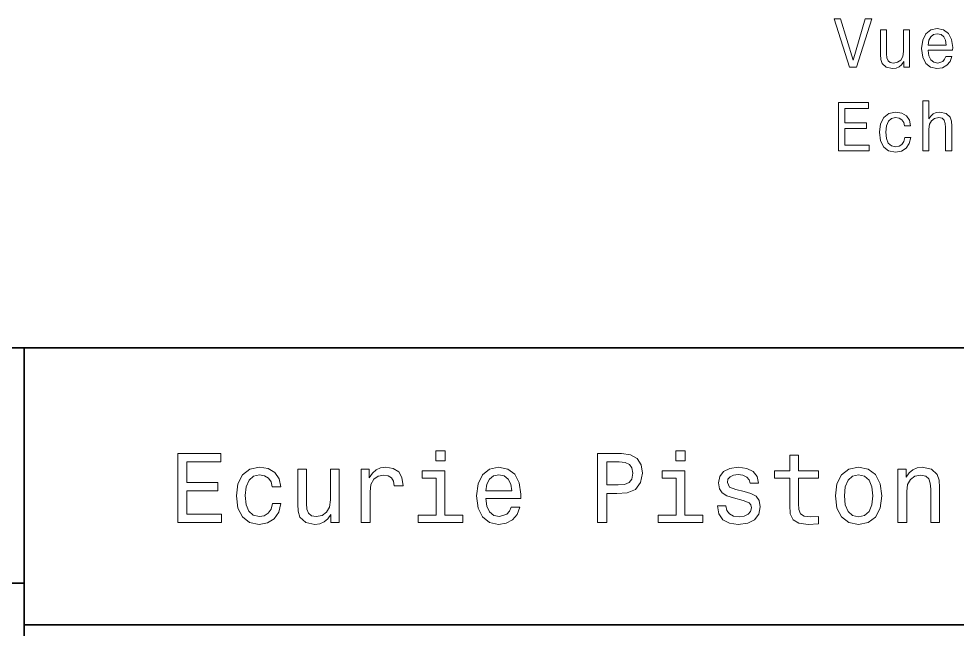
# Model space of a CAD drawing. Extents: x 0 to 297, y 0 to 210.
# Drawn here: x 161.6 to 229.5, y 49.7 to 93.8 of the extents above; entities that cross this region are included whole.
import ezdxf

# ---------------------------------------------------------------- set-up
doc = ezdxf.new("R2010")
doc.units = 0

msp = doc.modelspace()

# ---------------------------------------------------------------- linework, layer by layer
at = {"color": 7, "lineweight": 35}
for p, q in [((97, 70), (287, 70)), ((162, 10), (162, 70)), ((97, 53), (162, 53)), ((162, 50), (287, 50))]:
    msp.add_line(p, q, dxfattribs=at)
at = {"color": 7, "lineweight": 13}
for points in [[(222.814606, 93.798424), (221.937073, 90.817879), (221.034348, 93.798424), (220.555237, 93.798424), (221.684921, 90.293381), (222.18924, 90.293381), (223.293701, 93.798424)], [(226.017044, 93.001595), (225.573242, 93.001595), (225.573242, 91.438194), (225.522812, 91.075081), (225.376556, 90.812836), (225.149612, 90.651451), (224.852066, 90.601021), (224.615036, 90.641365), (224.46373, 90.762398), (224.378006, 90.96917), (224.357834, 91.261681), (224.357834, 93.001595), (223.914032, 93.001595), (223.914032, 91.221336), (223.929153, 90.863266), (224.024979, 90.565712), (224.31749, 90.293381), (224.786499, 90.197563), (225.038666, 90.232864), (225.255524, 90.323639), (225.442123, 90.47998), (225.593414, 90.706924), (225.593414, 90.293381), (226.017044, 90.293381)], [(227.3535, 91.518883), (229.128723, 91.518883), (229.133759, 91.725655), (229.05307, 92.305626), (228.831177, 92.739349), (228.478149, 93.001595), (228.009125, 93.097412), (227.550186, 92.996552), (227.197159, 92.714127), (226.970215, 92.255196), (226.889526, 91.650009), (226.965179, 91.029694), (227.192123, 90.575798), (227.5401, 90.293381), (227.993988, 90.197563), (228.38736, 90.263123), (228.710129, 90.434593), (228.947159, 90.706924), (229.083328, 91.070038), (228.644577, 91.070038), (228.553787, 90.868309), (228.422668, 90.71701), (228.049469, 90.595978), (227.762009, 90.651451), (227.545151, 90.827965), (227.403931, 91.115425), (227.3535, 91.503754)], [(227.3535, 91.892082), (227.408981, 92.240067), (227.545151, 92.497269), (227.751923, 92.65361), (228.024261, 92.709084), (228.29155, 92.65361), (228.498322, 92.497269), (228.624405, 92.240067), (228.669785, 91.892082)], [(220.878006, 84.246552), (223.097015, 84.246552), (223.097015, 84.670181), (221.34198, 84.670181), (221.34198, 85.855339), (222.90538, 85.855339), (222.90538, 86.273926), (221.34198, 86.273926), (221.34198, 87.322922), (223.056671, 87.322922), (223.056671, 87.746552), (220.878006, 87.746552)], [(226.965179, 84.246552), (227.408981, 84.246552), (227.408981, 85.809952), (227.454376, 86.168022), (227.600616, 86.430267), (227.827576, 86.591652), (228.130157, 86.652168), (228.372238, 86.601738), (228.523529, 86.465569), (228.599182, 86.238625), (228.624405, 85.936035), (228.624405, 84.246552), (229.068207, 84.246552), (229.068207, 86.02681), (229.048035, 86.38488), (228.957245, 86.682434), (228.659698, 86.954765), (228.195724, 87.050583), (227.943558, 87.015282), (227.7267, 86.919464), (227.545151, 86.768166), (227.408981, 86.561394), (227.408981, 87.867592), (226.965179, 87.867592)], [(225.653931, 86.057068), (226.092697, 86.057068), (226.001923, 86.460526), (225.785065, 86.778252), (225.447159, 86.974937), (225.008408, 87.050583), (224.524261, 86.949722), (224.156097, 86.667297), (223.924118, 86.208366), (223.843414, 85.593094), (223.919067, 84.982864), (224.146011, 84.528969), (224.504089, 84.246552), (224.993271, 84.150734), (225.426987, 84.226379), (225.764893, 84.438194), (225.996872, 84.771049), (226.097748, 85.214851), (225.674118, 85.214851), (225.598465, 84.932434), (225.457245, 84.720612), (225.255524, 84.589493), (225.008408, 84.549149), (224.700775, 84.614708), (224.478867, 84.816437), (224.342697, 85.144249), (224.297302, 85.608223), (224.342697, 86.062111), (224.483902, 86.389923), (224.710861, 86.591652), (225.008408, 86.662254), (225.270645, 86.616867), (225.467346, 86.500877), (225.598465, 86.309235)], [(192.439484, 62.554031), (191.769455, 62.554031), (191.769455, 61.833572), (192.439484, 61.833572)], [(209.788177, 62.554031), (209.118149, 62.554031), (209.118149, 61.833572), (209.788177, 61.833572)], [(173.109512, 57.381123), (176.279541, 57.381123), (176.279541, 57.986309), (173.772339, 57.986309), (173.772339, 59.679394), (176.005768, 59.679394), (176.005768, 60.277374), (173.772339, 60.277374), (173.772339, 61.775936), (176.221893, 61.775936), (176.221893, 62.381123), (173.109512, 62.381123)], [(203.462524, 57.381123), (204.125351, 57.381123), (204.125351, 59.492073), (204.860229, 59.492073), (205.602295, 59.528095), (206.193085, 59.780258), (206.574921, 60.270172), (206.704605, 60.940201), (206.603745, 61.559795), (206.315552, 62.013687), (205.840057, 62.287464), (205.191635, 62.381123), (203.462524, 62.381123)], [(205.01152, 61.76873), (205.443802, 61.725502), (205.760803, 61.588615), (205.94812, 61.336452), (206.01297, 60.940201), (205.940918, 60.522331), (205.746399, 60.270172), (205.414978, 60.140488), (204.96109, 60.104465), (204.125351, 60.104465), (204.125351, 61.76873)], [(217.353027, 60.579971), (217.353027, 58.64193), (217.396255, 58.015129), (217.597992, 57.582851), (218.001434, 57.330688), (218.685883, 57.244236), (219.43515, 57.280258), (219.43515, 57.827808), (218.887604, 57.78458), (218.390488, 57.842216), (218.123917, 58.022331), (218.008652, 58.324928), (217.98703, 58.75), (217.98703, 60.579971), (219.43515, 60.579971), (219.43515, 61.120316), (217.98703, 61.120316), (217.98703, 62.251438), (217.353027, 62.251438), (217.353027, 61.120316), (216.257935, 61.120316), (216.257935, 60.579971)], [(179.932281, 59.967579), (180.559082, 59.967579), (180.429398, 60.543945), (180.119598, 60.997837), (179.636887, 61.278816), (179.010086, 61.386887), (178.318436, 61.242794), (177.792511, 60.839336), (177.46109, 60.183716), (177.345825, 59.304752), (177.453888, 58.432995), (177.778091, 57.78458), (178.289627, 57.381123), (178.988464, 57.244236), (179.608063, 57.352303), (180.090775, 57.6549), (180.42218, 58.130402), (180.566284, 58.764408), (179.96109, 58.764408), (179.853027, 58.36095), (179.651291, 58.058357), (179.363113, 57.871037), (179.010086, 57.8134), (178.570602, 57.907059), (178.253601, 58.195244), (178.059082, 58.663544), (177.994232, 59.326366), (178.059082, 59.974781), (178.260803, 60.443081), (178.585007, 60.731266), (179.010086, 60.83213), (179.38472, 60.767288), (179.66571, 60.601585), (179.853027, 60.327808)], [(184.788177, 61.25), (184.154175, 61.25), (184.154175, 59.016571), (184.082123, 58.497837), (183.873199, 58.123196), (183.548996, 57.892651), (183.123917, 57.820602), (182.785294, 57.878242), (182.569168, 58.051151), (182.446686, 58.346542), (182.417862, 58.764408), (182.417862, 61.25), (181.783859, 61.25), (181.783859, 58.706772), (181.805481, 58.195244), (181.942368, 57.770172), (182.360229, 57.381123), (183.030258, 57.244236), (183.390488, 57.294666), (183.700287, 57.424351), (183.966858, 57.647694), (184.182999, 57.971901), (184.182999, 57.381123), (184.788177, 57.381123)], [(186.380402, 57.381123), (187.014404, 57.381123), (187.014404, 59.592937), (187.079254, 60.12608), (187.273773, 60.507923), (187.590775, 60.738472), (188.015854, 60.817722), (188.332855, 60.767288), (188.570602, 60.623199), (188.714691, 60.378242), (188.765121, 60.046829), (189.406342, 60.046829), (189.319885, 60.630402), (189.082123, 61.048271), (188.685883, 61.30043), (188.145538, 61.386887), (187.778091, 61.32925), (187.46109, 61.185158), (187.180115, 60.940201), (186.956772, 60.608788), (186.956772, 61.25), (186.380402, 61.25)], [(192.417862, 57.914265), (192.417862, 61.120316), (190.789627, 61.120316), (190.789627, 60.579971), (191.783859, 60.579971), (191.783859, 57.914265), (190.48703, 57.914265), (190.48703, 57.381123), (193.729111, 57.381123), (193.729111, 57.914265)], [(195.37175, 59.131844), (197.907776, 59.131844), (197.914978, 59.427231), (197.799713, 60.255764), (197.482712, 60.875359), (196.978378, 61.25), (196.30835, 61.386887), (195.65274, 61.242794), (195.148407, 60.839336), (194.824203, 60.183716), (194.708923, 59.319164), (194.817001, 58.432995), (195.141205, 57.78458), (195.638321, 57.381123), (196.286743, 57.244236), (196.848694, 57.337894), (197.309799, 57.582851), (197.648407, 57.971901), (197.842941, 58.490631), (197.216141, 58.490631), (197.086456, 58.20245), (196.899139, 57.986309), (196.365997, 57.8134), (195.955322, 57.892651), (195.645538, 58.14481), (195.443802, 58.555473), (195.37175, 59.110229)], [(209.766571, 57.914265), (209.766571, 61.120316), (208.138321, 61.120316), (208.138321, 60.579971), (209.132568, 60.579971), (209.132568, 57.914265), (207.835724, 57.914265), (207.835724, 57.381123), (211.077805, 57.381123), (211.077805, 57.914265)], [(214.060516, 59.636166), (213.44812, 59.780258), (212.994232, 59.945965), (212.842941, 60.28458), (212.886169, 60.522331), (213.03746, 60.695244), (213.282425, 60.803314), (213.635437, 60.846542), (213.97406, 60.803314), (214.240631, 60.67363), (214.413544, 60.479107), (214.485596, 60.219738), (215.105194, 60.219738), (215.105194, 60.23415), (214.997116, 60.70245), (214.701721, 61.069885), (214.240631, 61.30043), (213.635437, 61.386887), (213.023056, 61.30043), (212.57637, 61.062679), (212.29538, 60.709652), (212.208939, 60.262966), (212.273773, 59.830688), (212.475494, 59.528095), (212.806915, 59.311958), (213.289627, 59.16066), (213.995682, 58.987751), (214.427948, 58.807636), (214.543228, 58.663544), (214.586456, 58.447407), (214.521606, 58.180836), (214.348694, 57.979107), (214.067719, 57.849422), (213.693085, 57.806194), (213.296829, 57.849422), (213.008636, 58.000721), (212.814117, 58.245674), (212.734863, 58.584293), (212.122482, 58.584293), (212.223343, 58.007923), (212.518738, 57.590057), (212.98703, 57.337894), (213.635437, 57.244236), (214.312683, 57.337894), (214.809799, 57.590057), (215.112396, 57.993515), (215.220459, 58.519451), (215.141205, 58.973343), (214.917862, 59.283138), (214.55043, 59.484871)], [(220.65274, 59.311958), (220.768005, 58.432995), (221.099426, 57.78458), (221.625366, 57.381123), (222.331421, 57.244236), (223.030258, 57.381123), (223.556198, 57.777374), (223.887604, 58.425793), (224.010086, 59.311958), (223.887604, 60.190922), (223.556198, 60.846542), (223.030258, 61.242794), (222.331421, 61.386887), (221.625366, 61.242794), (221.099426, 60.839336), (220.768005, 60.190922)], [(225.177246, 57.381123), (225.811249, 57.381123), (225.811249, 59.614552), (225.876083, 60.12608), (226.085022, 60.500717), (226.409225, 60.731266), (226.841507, 60.817722), (227.187317, 60.745674), (227.403458, 60.551151), (227.511536, 60.226944), (227.547546, 59.794666), (227.547546, 57.381123), (228.181564, 57.381123), (228.181564, 59.924351), (228.15274, 60.435879), (228.023056, 60.86095), (227.597992, 61.25), (226.935165, 61.386887), (226.567719, 61.336452), (226.257935, 61.199566), (225.991364, 60.969017), (225.782425, 60.659222), (225.782425, 61.25), (225.177246, 61.25)], [(195.37175, 59.664986), (195.451004, 60.162102), (195.645538, 60.529537), (195.940918, 60.75288), (196.329971, 60.83213), (196.711807, 60.75288), (197.007202, 60.529537), (197.187317, 60.162102), (197.252167, 59.664986)], [(221.301147, 59.319164), (221.365997, 59.967579), (221.567719, 60.435879), (221.891937, 60.72406), (222.331421, 60.824928), (222.763687, 60.72406), (223.087891, 60.443081), (223.289627, 59.967579), (223.361679, 59.319164), (223.289627, 58.663544), (223.087891, 58.188038), (222.763687, 57.899853), (222.331421, 57.806194), (221.891937, 57.899853), (221.567719, 58.188038), (221.365997, 58.663544)]]:
    msp.add_lwpolyline(points, close=True, dxfattribs=at)

doc.saveas('drawing.dxf')
